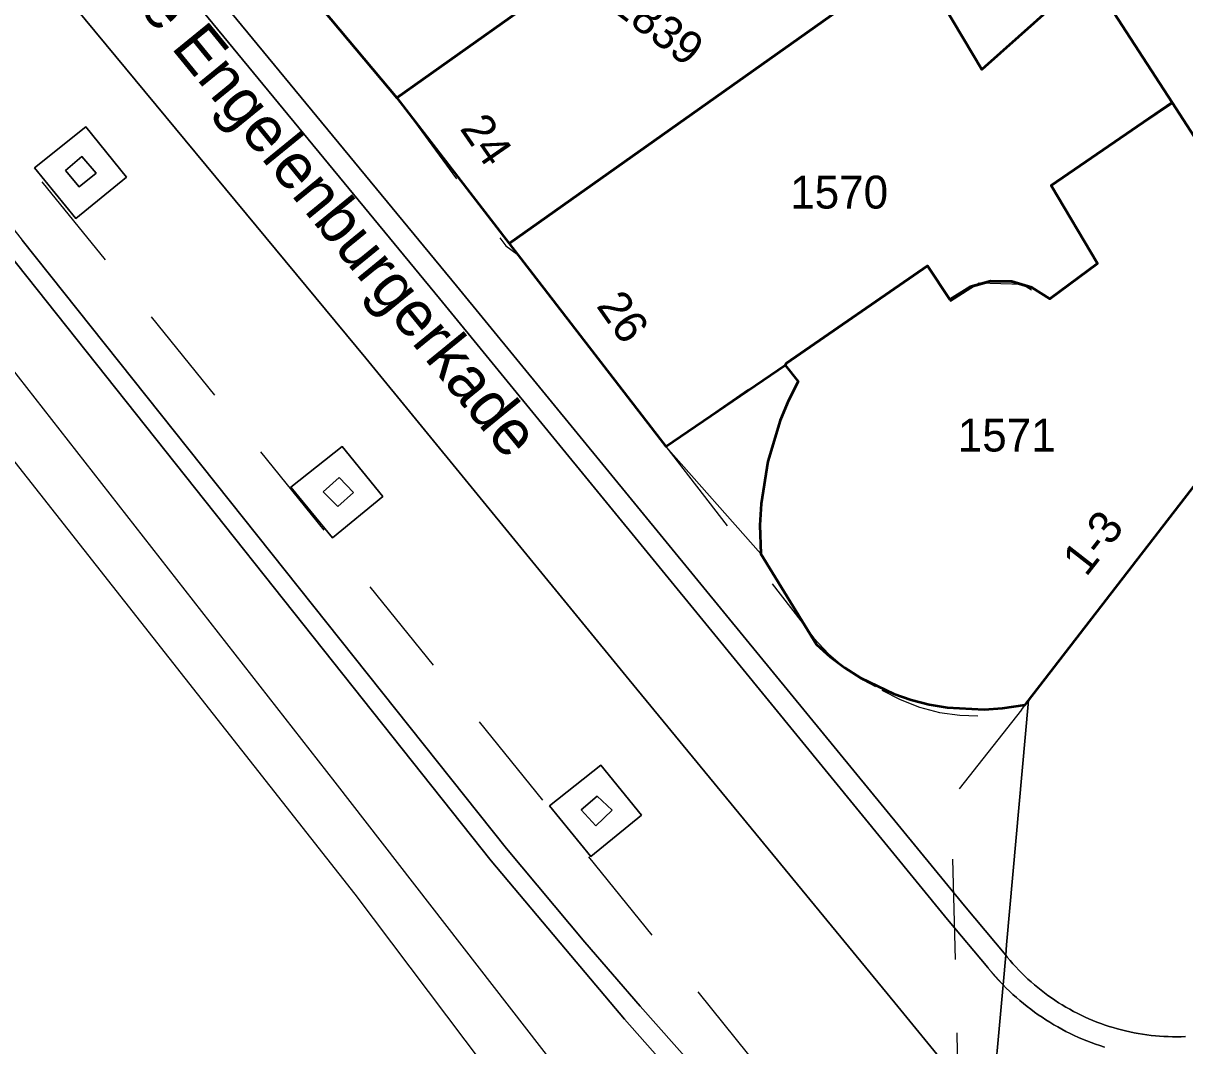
# Model space of a CAD drawing. Header units: metres. Extents: x 104718 to 105139, y 425172 to 425468.
# Drawn here: x 104884.82 to 104916.58, y 425411.42 to 425439.37 of the extents above; entities that cross this region are included whole.
import ezdxf
from ezdxf.enums import TextEntityAlignment as Align

# ---------------------------------------------------------------- set-up
doc = ezdxf.new("R2010")
doc.units = ezdxf.units.M
doc.header["$MEASUREMENT"] = 0
doc.linetypes.add('KG-PERCEEL-SO', pattern=[19, 5.5, -4, 5.5, -4])
for name, color, linetype, lineweight in [('B-XX-GK-KADEMUUR-G', 150, 'Continuous', 18), ('B-XX-KG-GRENS_PERCEEL-G', 150, 'KG-PERCEEL-SO', 18), ('B-XX-KG-GRENS_PERCEEL-T', 150, 'KG-PERCEEL-SO', 18), ('B-XX-KW-KUNSTWERK_STEIGER-G', 170, 'Continuous', 18), ('B-XX-OG-BEBOUWING-G', 7, 'Continuous', 35), ('B-XX-OG-BEBOUWING_HUISNUMMER-T', 7, 'Continuous', 18), ('B-XX-OG-BEBOUWING_STRAATNAAM-T', 7, 'Continuous', 18), ('B-XX-OG-WATER_HAVEN-G', 170, 'Continuous', 18), ('B-XX-VH-GESLOTENVERHARDING-G', 10, 'Continuous', 18), ('B-XX-VH-ONVERHARD_ZAND-G', 210, 'Continuous', 18), ('B-XX-VH-OPENVERHARDING_SIERBESTRATING-G', 90, 'Continuous', 18), ('B-XX-VH-OPENVERHARDING_STRAATBAKSTEEN-G', 90, 'Continuous', 18)]:
    doc.layers.add(name, color=color, linetype=linetype, lineweight=lineweight)

msp = doc.modelspace()

# ---------------------------------------------------------------- linework, layer by layer
at = {"layer": 'B-XX-GK-KADEMUUR-G', "ltscale": 0.5}
for points in [[(104909.199, 425404.035), (104901.689, 425412.5), (104900.175, 425414.254), (104898.04, 425416.811), (104884.796, 425433.445)], [(104884.391, 425433.117), (104897.616, 425416.479), (104899.794, 425413.891), (104901.267, 425412.148), (104908.78, 425403.648)]]:
    msp.add_lwpolyline(points, dxfattribs=at)
at = {"layer": 'B-XX-KG-GRENS_PERCEEL-G', "ltscale": 0.5, "flags": 128}
for points in [[(104895.047, 425437.337), (104905.843, 425445)], [(104909.198, 425441.207), (104898.018, 425433.29)], [(104909.198, 425441.207), (104911.033, 425438.111), (104913.961, 425440.723), (104916.246, 425437.194)], [(104891.899, 425441.072), (104895.047, 425437.337)], [(104882.341, 425438.731), (104910.533, 425403.916)], [(104895.047, 425437.337), (104898.018, 425433.29)], [(104902.394, 425427.806), (104909.554, 425432.739), (104910.178, 425431.776), (104910.96, 425432.276), (104912.149, 425432.245), (104912.869, 425431.776), (104914.199, 425432.804), (104912.932, 425434.938), (104916.246, 425437.194)], [(104916.246, 425437.194), (104919.418, 425432.296)], [(104898.018, 425433.29), (104898.33, 425433.062), (104902.394, 425427.806)], [(104912.116, 425420.608), (104920.286, 425431.181), (104919.565, 425432.069), (104919.418, 425432.296)], [(104902.394, 425427.806), (104906.082, 425423.035)], [(104906.082, 425423.035), (104906.439, 425422.566), (104906.844, 425422.137), (104907.292, 425421.755), (104907.78, 425421.423), (104908.3, 425421.146)], [(104908.3, 425421.146), (104908.8, 425420.882), (104909.327, 425420.677), (104909.874, 425420.535), (104910.434, 425420.456), (104910.999, 425420.442), (104911.562, 425420.493), (104912.116, 425420.608)], [(104912.116, 425420.608), (104910.199, 425418.177), (104910.533, 425403.916)]]:
    msp.add_lwpolyline(points, dxfattribs=at)
at = {"layer": 'B-XX-KW-KUNSTWERK_STEIGER-G', "ltscale": 0.5}
msp.add_lwpolyline([(104868.263, 425418.35), (104867.815, 425417.997), (104868.716, 425416.778), (104883.71, 425428.484), (104893.888, 425415.566), (104902.887, 425403.63), (104894.383, 425393.549), (104895.37, 425392.485), (104903.799, 425402.389), (104905.151, 425403.348), (104903.469, 425405.428), (104900.298, 425409.679), (104893.35, 425418.626), (104883.999, 425430.579), (104874.844, 425423.538)], close=True, dxfattribs=at)
at = {"layer": 'B-XX-OG-BEBOUWING-G', "ltscale": 0.5}
for points in [[(104905.844, 425445), (104897.411, 425445), (104891.907, 425441.077), (104895.038, 425437.331)], [(104909.198, 425441.207), (104906.726, 425445), (104905.844, 425445), (104895.038, 425437.331), (104898.106, 425433.352)], [(104916.238, 425437.207), (104913.961, 425440.723), (104911.033, 425438.111), (104909.198, 425441.207), (104898.106, 425433.352), (104902.394, 425427.806), (104905.654, 425430.026), (104905.692, 425430.077), (104909.554, 425432.739), (104910.156, 425431.821), (104910.716, 425432.172), (104911.275, 425432.323), (104911.853, 425432.315), (104912.407, 425432.151), (104912.896, 425431.841), (104914.199, 425432.804), (104912.932, 425434.938)]]:
    msp.add_lwpolyline(points, close=True, dxfattribs=at)
msp.add_lwpolyline([(104917.858, 425434.705), (104916.238, 425437.207), (104912.932, 425434.938), (104914.199, 425432.804), (104912.896, 425431.841), (104912.407, 425432.151), (104911.853, 425432.315), (104911.275, 425432.323), (104910.716, 425432.172), (104910.156, 425431.821), (104909.554, 425432.739), (104905.692, 425430.077), (104905.654, 425430.026), (104906.014, 425429.584), (104905.751, 425429.059), (104905.525, 425428.518), (104905.185, 425427.396), (104905.001, 425426.238), (104904.969, 425425.652), (104904.988, 425424.87), (104906.511, 425422.388), (104906.888, 425422.053), (104907.291, 425421.749), (104907.717, 425421.478), (104908.626, 425421.04), (104909.103, 425420.877), (104909.592, 425420.752), (104910.09, 425420.666), (104911.097, 425420.613), (104911.6, 425420.647), (104912.221, 425420.744), (104912.311, 425420.861), (104920.286, 425431.181)], dxfattribs=at)
at = {"layer": 'B-XX-OG-WATER_HAVEN-G', "ltscale": 0.5}
for points in [[(104909.198, 425441.207), (104911.033, 425438.111), (104913.961, 425440.723), (104916.238, 425437.207), (104917.858, 425434.705)], [(104908.78, 425403.648), (104901.267, 425412.148), (104899.794, 425413.891), (104897.616, 425416.479), (104884.391, 425433.117)]]:
    msp.add_lwpolyline(points, dxfattribs=at)
at = {"layer": 'B-XX-VH-GESLOTENVERHARDING-G', "ltscale": 0.5}
for points in [[(104887.643, 425435.169), (104886.532, 425436.541), (104885.128, 425435.426), (104886.26, 425434.038)], [(104886.349, 425434.903), (104885.974, 425435.353), (104886.426, 425435.733), (104886.814, 425435.274)], [(104894.659, 425426.433), (104893.548, 425427.805), (104892.144, 425426.69), (104893.276, 425425.302)], [(104893.462, 425426.957), (104893.853, 425426.546), (104893.424, 425426.161), (104893.021, 425426.566)], [(104901.729, 425417.722), (104900.618, 425419.094), (104899.214, 425417.979), (104900.346, 425416.591)], [(104900.516, 425418.248), (104900.928, 425417.861), (104900.484, 425417.435), (104900.075, 425417.866)]]:
    msp.add_lwpolyline(points, close=True, dxfattribs=at)
at = {"layer": 'B-XX-VH-ONVERHARD_ZAND-G', "ltscale": 0.5}
for points in [[(104886.349, 425434.903), (104886.814, 425435.274), (104886.426, 425435.733), (104885.974, 425435.353)], [(104905.654, 425430.026), (104902.394, 425427.806), (104904.988, 425424.87), (104904.969, 425425.652), (104905.001, 425426.238), (104905.185, 425427.396), (104905.525, 425428.518), (104905.751, 425429.059), (104906.014, 425429.584)], [(104893.462, 425426.957), (104893.021, 425426.566), (104893.424, 425426.161), (104893.853, 425426.546)], [(104900.516, 425418.248), (104900.075, 425417.866), (104900.484, 425417.435), (104900.928, 425417.861)]]:
    msp.add_lwpolyline(points, close=True, dxfattribs=at)
at = {"layer": 'B-XX-VH-OPENVERHARDING_SIERBESTRATING-G', "ltscale": 0.5}
for points in [[(104887.272, 425443.594), (104896.667, 425432.195), (104904.054, 425423.179), (104910.562, 425415.242), (104911.688, 425413.894), (104911.713, 425414.177), (104912.311, 425420.861), (104912.221, 425420.744), (104911.6, 425420.647), (104911.097, 425420.613), (104910.09, 425420.666), (104909.592, 425420.752), (104909.103, 425420.877), (104908.626, 425421.04), (104907.717, 425421.478), (104907.291, 425421.749), (104906.888, 425422.053), (104906.511, 425422.388), (104904.988, 425424.87), (104902.394, 425427.806), (104898.106, 425433.352), (104895.038, 425437.331), (104891.907, 425441.077)], [(104884.888, 425441.452), (104894.194, 425430.22), (104901.393, 425421.42), (104908.654, 425412.598), (104911.284, 425409.389), (104911.615, 425413.086), (104911.615, 425413.086), (104911.611, 425413.091), (104911.606, 425413.095), (104911.602, 425413.1), (104911.597, 425413.104), (104911.593, 425413.109), (104911.588, 425413.114), (104911.584, 425413.118), (104911.58, 425413.123), (104911.575, 425413.128), (104911.571, 425413.132), (104911.566, 425413.137), (104911.562, 425413.141), (104911.558, 425413.146), (104911.553, 425413.151), (104911.549, 425413.155), (104911.544, 425413.16), (104911.54, 425413.165), (104911.536, 425413.169), (104911.531, 425413.174), (104911.527, 425413.179), (104911.523, 425413.183), (104911.518, 425413.188), (104911.514, 425413.193), (104911.51, 425413.198), (104911.505, 425413.202), (104911.501, 425413.207), (104911.497, 425413.212), (104911.492, 425413.216), (104911.488, 425413.221), (104911.484, 425413.226), (104911.479, 425413.231), (104911.475, 425413.235), (104911.471, 425413.24), (104911.466, 425413.245), (104911.462, 425413.249), (104911.458, 425413.254), (104911.454, 425413.259), (104911.449, 425413.264), (104911.445, 425413.268), (104911.441, 425413.273), (104911.437, 425413.278), (104911.432, 425413.283), (104911.428, 425413.288), (104911.424, 425413.292), (104911.42, 425413.297), (104911.415, 425413.302), (104911.411, 425413.307), (104911.407, 425413.311), (104911.403, 425413.316), (104911.398, 425413.321), (104911.394, 425413.326), (104911.39, 425413.331), (104911.386, 425413.335), (104911.381, 425413.34), (104911.377, 425413.345), (104911.373, 425413.35), (104911.369, 425413.355), (104911.365, 425413.36), (104911.361, 425413.364), (104911.356, 425413.369), (104911.352, 425413.374), (104911.348, 425413.379), (104911.344, 425413.384), (104911.34, 425413.389), (104911.336, 425413.393), (104911.331, 425413.398), (104911.327, 425413.403), (104911.323, 425413.408), (104911.319, 425413.413), (104911.315, 425413.418), (104911.311, 425413.423), (104911.307, 425413.428), (104911.302, 425413.433), (104911.298, 425413.437), (104911.294, 425413.442), (104911.29, 425413.447), (104911.286, 425413.452), (104911.282, 425413.457), (104911.278, 425413.462), (104911.274, 425413.467), (104911.27, 425413.472), (104911.266, 425413.477), (104911.262, 425413.482), (104911.257, 425413.487), (104911.253, 425413.491), (104911.249, 425413.496), (104911.245, 425413.501), (104911.241, 425413.506), (104911.237, 425413.511), (104911.233, 425413.516), (104911.229, 425413.521), (104911.225, 425413.526), (104911.221, 425413.531), (104911.217, 425413.536), (104911.213, 425413.541), (104911.209, 425413.546), (104911.205, 425413.551), (104911.201, 425413.556), (104911.197, 425413.561), (104911.197, 425413.561), (104910.099, 425414.875), (104903.569, 425422.857), (104896.207, 425431.846), (104886.848, 425443.21)], [(104914.386, 425411.384), (104914.265, 425411.423), (104914.146, 425411.463), (104914.027, 425411.507), (104913.909, 425411.552), (104913.792, 425411.6), (104913.676, 425411.65), (104913.561, 425411.702), (104913.447, 425411.757), (104913.334, 425411.813), (104913.222, 425411.872), (104913.111, 425411.933), (104913.002, 425411.996), (104912.894, 425412.061), (104912.787, 425412.128), (104912.681, 425412.198), (104912.576, 425412.269), (104912.473, 425412.342), (104912.372, 425412.417), (104912.272, 425412.494), (104912.173, 425412.573), (104912.076, 425412.654), (104911.981, 425412.737), (104911.887, 425412.822), (104911.794, 425412.908), (104911.704, 425412.996), (104911.615, 425413.086), (104911.615, 425413.086), (104911.284, 425409.389)]]:
    msp.add_lwpolyline(points, dxfattribs=at)
at = {"layer": 'B-XX-VH-OPENVERHARDING_STRAATBAKSTEEN-G', "ltscale": 0.5}
for points in [[(104876.618, 425445), (104876.715, 425444.877), (104876.854, 425445), (104879.71, 425445), (104882.008, 425442.204), (104880.151, 425440.512), (104881.276, 425439.083), (104880.329, 425438.227), (104880.431, 425438.099), (104880.86, 425438.475), (104884.796, 425433.445), (104898.04, 425416.811), (104900.175, 425414.254), (104901.689, 425412.5), (104909.199, 425404.035), (104909.763, 425403.384), (104910.865, 425404.337), (104911.039, 425406.649), (104911.284, 425409.389), (104908.654, 425412.598), (104901.393, 425421.42), (104894.194, 425430.22), (104884.888, 425441.452), (104881.931, 425445)], [(104887.643, 425435.169), (104886.26, 425434.038), (104885.128, 425435.426), (104886.532, 425436.541)], [(104894.659, 425426.433), (104893.276, 425425.302), (104892.144, 425426.69), (104893.548, 425427.805)], [(104901.729, 425417.722), (104900.346, 425416.591), (104899.214, 425417.979), (104900.618, 425419.094)]]:
    msp.add_lwpolyline(points, close=True, dxfattribs=at)
for points in [[(104886.848, 425443.21), (104896.207, 425431.846), (104903.569, 425422.857), (104910.099, 425414.875), (104911.197, 425413.561), (104911.197, 425413.561), (104911.201, 425413.556), (104911.205, 425413.551), (104911.209, 425413.546), (104911.213, 425413.541), (104911.217, 425413.536), (104911.221, 425413.531), (104911.225, 425413.526), (104911.229, 425413.521), (104911.233, 425413.516), (104911.237, 425413.511), (104911.241, 425413.506), (104911.245, 425413.501), (104911.249, 425413.496), (104911.253, 425413.491), (104911.257, 425413.487), (104911.262, 425413.482), (104911.266, 425413.477), (104911.27, 425413.472), (104911.274, 425413.467), (104911.278, 425413.462), (104911.282, 425413.457), (104911.286, 425413.452), (104911.29, 425413.447), (104911.294, 425413.442), (104911.298, 425413.437), (104911.302, 425413.433), (104911.307, 425413.428), (104911.311, 425413.423), (104911.315, 425413.418), (104911.319, 425413.413), (104911.323, 425413.408), (104911.327, 425413.403), (104911.331, 425413.398), (104911.336, 425413.393), (104911.34, 425413.389), (104911.344, 425413.384), (104911.348, 425413.379), (104911.352, 425413.374), (104911.356, 425413.369), (104911.361, 425413.364), (104911.365, 425413.36), (104911.369, 425413.355), (104911.373, 425413.35), (104911.377, 425413.345), (104911.381, 425413.34), (104911.386, 425413.335), (104911.39, 425413.331), (104911.394, 425413.326), (104911.398, 425413.321), (104911.403, 425413.316), (104911.407, 425413.311), (104911.411, 425413.307), (104911.415, 425413.302), (104911.42, 425413.297), (104911.424, 425413.292), (104911.428, 425413.288), (104911.432, 425413.283), (104911.437, 425413.278), (104911.441, 425413.273), (104911.445, 425413.268), (104911.449, 425413.264), (104911.454, 425413.259), (104911.458, 425413.254), (104911.462, 425413.249), (104911.466, 425413.245), (104911.471, 425413.24), (104911.475, 425413.235), (104911.479, 425413.231), (104911.484, 425413.226), (104911.488, 425413.221), (104911.492, 425413.216), (104911.497, 425413.212), (104911.501, 425413.207), (104911.505, 425413.202), (104911.51, 425413.198), (104911.514, 425413.193), (104911.518, 425413.188), (104911.523, 425413.183), (104911.527, 425413.179), (104911.531, 425413.174), (104911.536, 425413.169), (104911.54, 425413.165), (104911.544, 425413.16), (104911.549, 425413.155), (104911.553, 425413.151), (104911.558, 425413.146), (104911.562, 425413.141), (104911.566, 425413.137), (104911.571, 425413.132), (104911.575, 425413.128), (104911.58, 425413.123), (104911.584, 425413.118), (104911.588, 425413.114), (104911.593, 425413.109), (104911.597, 425413.104), (104911.602, 425413.1), (104911.606, 425413.095), (104911.611, 425413.091), (104911.615, 425413.086), (104911.615, 425413.086), (104911.688, 425413.894), (104910.562, 425415.242), (104904.054, 425423.179), (104896.667, 425432.195), (104887.272, 425443.594)], [(104920.286, 425431.181), (104912.311, 425420.861), (104911.713, 425414.177), (104911.688, 425413.894), (104911.732, 425413.841), (104911.732, 425413.841), (104911.808, 425413.751), (104911.885, 425413.662), (104911.964, 425413.575), (104912.045, 425413.49), (104912.127, 425413.406), (104912.211, 425413.323), (104912.297, 425413.243), (104912.384, 425413.164), (104912.473, 425413.087), (104912.563, 425413.012), (104912.655, 425412.938), (104912.748, 425412.866), (104912.843, 425412.796), (104912.939, 425412.728), (104913.036, 425412.662), (104913.135, 425412.598), (104913.235, 425412.536), (104913.336, 425412.476), (104913.438, 425412.417), (104913.541, 425412.361), (104913.646, 425412.307), (104913.751, 425412.255), (104913.858, 425412.205), (104913.965, 425412.157), (104914.073, 425412.112), (104914.183, 425412.068), (104914.293, 425412.027), (104914.404, 425411.987), (104914.515, 425411.95), (104914.628, 425411.915), (104914.741, 425411.883), (104914.854, 425411.852), (104914.968, 425411.824), (104915.083, 425411.799), (104915.198, 425411.775), (104915.314, 425411.754), (104915.43, 425411.735), (104915.547, 425411.718), (104915.663, 425411.703), (104915.78, 425411.691), (104915.898, 425411.682), (104916.015, 425411.674), (104916.133, 425411.669), (104916.25, 425411.666), (104916.368, 425411.666), (104916.485, 425411.667), (104916.603, 425411.671)], [(104916.603, 425411.671), (104916.485, 425411.667), (104916.368, 425411.666), (104916.25, 425411.666), (104916.133, 425411.669), (104916.015, 425411.674), (104915.898, 425411.682), (104915.78, 425411.691), (104915.663, 425411.703), (104915.547, 425411.718), (104915.43, 425411.735), (104915.314, 425411.754), (104915.198, 425411.775), (104915.083, 425411.799), (104914.968, 425411.824), (104914.854, 425411.852), (104914.741, 425411.883), (104914.628, 425411.915), (104914.515, 425411.95), (104914.404, 425411.987), (104914.293, 425412.027), (104914.183, 425412.068), (104914.073, 425412.112), (104913.965, 425412.157), (104913.858, 425412.205), (104913.751, 425412.255), (104913.646, 425412.307), (104913.541, 425412.361), (104913.438, 425412.417), (104913.336, 425412.476), (104913.235, 425412.536), (104913.135, 425412.598), (104913.036, 425412.662), (104912.939, 425412.728), (104912.843, 425412.796), (104912.748, 425412.866), (104912.655, 425412.938), (104912.563, 425413.012), (104912.473, 425413.087), (104912.384, 425413.164), (104912.297, 425413.243), (104912.211, 425413.323), (104912.127, 425413.406), (104912.045, 425413.49), (104911.964, 425413.575), (104911.885, 425413.662), (104911.808, 425413.751), (104911.732, 425413.841), (104911.732, 425413.841), (104911.688, 425413.894), (104911.615, 425413.086), (104911.704, 425412.996), (104911.794, 425412.908), (104911.887, 425412.822), (104911.981, 425412.737), (104912.076, 425412.654), (104912.173, 425412.573), (104912.272, 425412.494), (104912.372, 425412.417), (104912.473, 425412.342), (104912.576, 425412.269), (104912.681, 425412.198), (104912.787, 425412.128), (104912.894, 425412.061), (104913.002, 425411.996), (104913.111, 425411.933), (104913.222, 425411.872), (104913.334, 425411.813), (104913.447, 425411.757), (104913.561, 425411.702), (104913.676, 425411.65), (104913.792, 425411.6), (104913.909, 425411.552), (104914.027, 425411.507), (104914.146, 425411.463), (104914.265, 425411.423), (104914.386, 425411.384)]]:
    msp.add_lwpolyline(points, dxfattribs=at)

# ---------------------------------------------------------------- texts
at = {"layer": 'B-XX-KG-GRENS_PERCEEL-T'}
msp.add_text('2839', height=0.9, rotation=323, dxfattribs=at).set_placement((104902.177, 425439.326), align=Align.MIDDLE_CENTER)
for s, p in [('1570', (104907.134, 425434.758)), ('1571', (104911.716, 425428.116))]:
    msp.add_text(s, height=0.9, dxfattribs=at).set_placement(p, align=Align.MIDDLE_CENTER)
at = {"layer": 'B-XX-OG-BEBOUWING_HUISNUMMER-T'}
for s, rotation, p in [('24', 304.7, (104897.494, 425436.199)), ('26', 305, (104901.228, 425431.356)), ('1-3', 52, (104914.068, 425425.179))]:
    msp.add_text(s, height=0.9, rotation=rotation, dxfattribs=at).set_placement(p, align=Align.MIDDLE_CENTER)
at = {"layer": 'B-XX-OG-BEBOUWING_STRAATNAAM-T'}
msp.add_text('Korte Engelenburgerkade', height=1.25, rotation=309.2, dxfattribs=at).set_placement((104892.531, 425435.179), align=Align.MIDDLE_CENTER)

doc.saveas('drawing.dxf')
